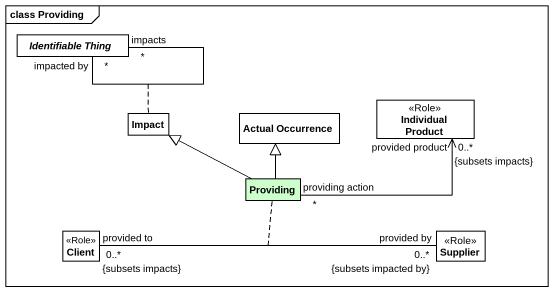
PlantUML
@startuml
mainframe class Providing
hide circle
hide empty members
abstract class "Identifiable Thing" as Identifiable_Thing
class "Individual Product" as Individual_Product <<Role>>
class Impact
class "Actual Occurrence" as Actual_Occurrence
class Providing #CCFFCC
class Client <<Role>>
class Supplier <<Role>>
Identifiable_Thing "impacted by\n*" -- "impacts\n*" Identifiable_Thing
(Identifiable_Thing, Identifiable_Thing) .. Impact
Providing "providing action\n*" -right-> "provided product\n0..*\n{subsets impacts}" Individual_Product
Providing -left-|> Impact
Providing -up-|> Actual_Occurrence
Client "provided to\n0..*\n{subsets impacts}" -right- "provided by\n0..*\n{subsets impacted by}" Supplier
(Client, Supplier) .. Providing
@enduml
